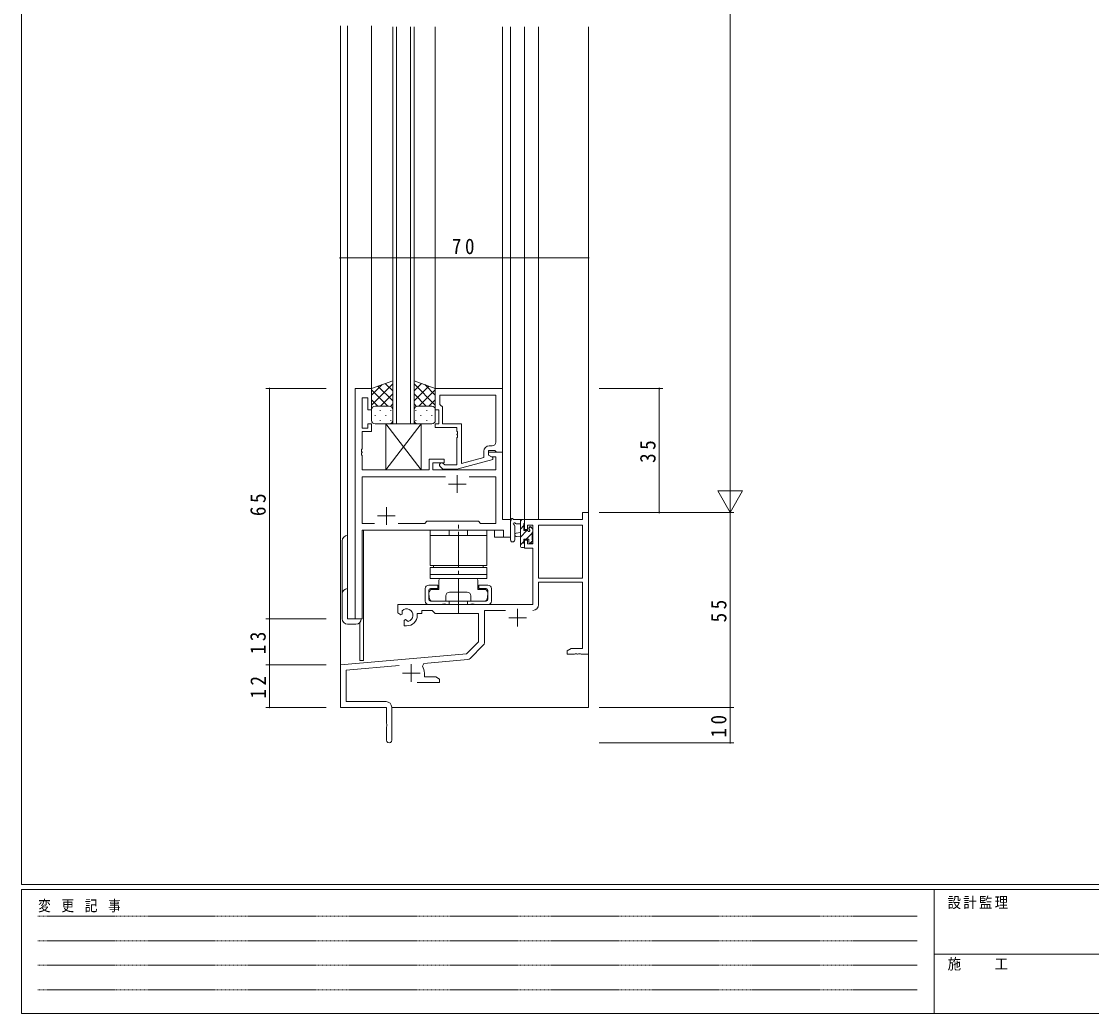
# Model space of a CAD drawing. Units: millimetres on the paper. Extents: x -397 to 397, y -282 to 282.
# Drawn here: x -393.9 to -91.9, y -282.1 to -2.1 of the extents above; entities that cross this region are included whole.
import ezdxf

# ---------------------------------------------------------------- set-up
doc = ezdxf.new("R2010")
doc.units = ezdxf.units.MM
for name, pattern in [('USER1', [0.375, 0.25, -0.125]), ('USER2', [13, 10, -1, 1, -1]), ('USER4', [4, 3, -1])]:
    doc.linetypes.add(name, pattern=pattern)
for name, color, linetype, lineweight in [('0-1_YKK_ZWAK', 7, 'Continuous', 18), ('0-3_YKK_11', 7, 'Continuous', 18), ('0-4_YKK_12', 2, 'Continuous', 18), ('0-5_YKK_13', 4, 'Continuous', 18), ('0-6_YKK_D', 6, 'Continuous', 18)]:
    doc.layers.add(name, color=color, linetype=linetype, lineweight=lineweight)
doc.styles.add('ＭＳ ゴシック', font='')
doc.styles.get('ＭＳ ゴシック').set_extended_font_data('MS Gothic')

msp = doc.modelspace()

# ---------------------------------------------------------------- linework, layer by layer
at = {"layer": '0-1_YKK_ZWAK'}
for p, q in [((-393.908, -245.7), (-393.908, 279.3)), ((376.092, -245.7), (-393.908, -245.7)), ((-393.908, -282.1), (-393.908, -247.1)), ((338.292, -247.1), (-393.908, -247.1)), ((-136.308, -247.1), (-136.308, -282.1)), ((-136.308, -265.299), (-7.508, -265.299)), ((-393.908, -282.1), (338.292, -282.1))]:
    msp.add_line(p, q, dxfattribs=at)
at = {"layer": '0-1_YKK_ZWAK', "linetype": 'USER1'}
for p, q in [((-389.31, -254.612), (-141.117, -254.612)), ((-389.31, -261.541), (-141.117, -261.541)), ((-389.31, -268.47), (-141.117, -268.47)), ((-389.31, -275.398), (-141.117, -275.398))]:
    msp.add_line(p, q, dxfattribs=at)
at = {"layer": '0-3_YKK_11'}
for p, q in [((-295.108, -105.7), (-299.708, -105.7)), ((-299.708, -105.7), (-299.708, -170.7)), ((-297.778, -108.4), (-296.108, -108.4)), ((-297.778, -116.9), (-297.778, -108.4)), ((-296.108, -108.4), (-296.108, -111.7)), ((-295.108, -111.7), (-295.108, -105.7)), ((-277.108, -105.7), (-277.108, -111.7)), ((-258.108, -105.7), (-277.108, -105.7)), ((-275.808, -107.63), (-260.038, -107.63)), ((-275.808, -110.2), (-275.808, -107.63)), ((-275.808, -107.63), (-260.038, -107.63)), ((-260.038, -107.63), (-260.038, -120.9)), ((-258.108, -123.7), (-258.108, -105.7)), ((-296.108, -111.7), (-295.108, -111.7)), ((-277.108, -111.7), (-276.108, -111.7)), ((-276.108, -111.7), (-276.108, -115.7)), ((-275.608, -110.4), (-275.808, -110.2)), ((-275.108, -110.9), (-275.608, -110.4)), ((-275.108, -115.7), (-275.108, -110.9)), ((-296.108, -116.9), (-297.778, -116.9)), ((-296.108, -115.7), (-296.108, -116.9)), ((-295.108, -115.7), (-296.108, -115.7)), ((-295.108, -117.9), (-295.108, -115.7)), ((-277.108, -115.7), (-277.108, -116.7)), ((-276.108, -115.7), (-277.108, -115.7)), ((-277.108, -116.7), (-271.008, -116.7)), ((-269.708, -115.7), (-275.108, -115.7)), ((-271.008, -116.7), (-271.008, -117.742)), ((-271.008, -117.742), (-270.888, -117.925)), ((-269.708, -126.908), (-269.708, -115.7)), ((-297.778, -117.9), (-295.108, -117.9)), ((-297.778, -122.742), (-297.778, -117.9)), ((-270.888, -118.475), (-271.008, -118.658)), ((-271.008, -118.658), (-271.008, -118.742)), ((-271.008, -118.742), (-270.888, -118.925)), ((-270.888, -119.475), (-271.008, -119.658)), ((-271.008, -119.658), (-271.008, -127.3)), ((-270.888, -117.925), (-270.888, -118.475)), ((-270.888, -118.925), (-270.888, -119.475)), ((-297.898, -122.925), (-297.778, -122.742)), ((-297.898, -123.475), (-297.898, -122.925)), ((-297.778, -123.658), (-297.898, -123.475)), ((-297.898, -123.925), (-297.778, -123.742)), ((-297.778, -123.742), (-297.778, -123.658)), ((-263.408, -123.4), (-263.408, -125.22)), ((-262.108, -123.2), (-260.308, -123.2)), ((-262.108, -124.5), (-262.108, -123.2)), ((-262.108, -123.7), (-262.108, -124.5)), ((-258.108, -123.7), (-262.108, -123.7)), ((-261.038, -121.9), (-261.908, -121.9)), ((-260.308, -123.2), (-260.108, -123.4)), ((-260.108, -123.4), (-259.808, -123.7)), ((-259.808, -123.7), (-258.108, -123.7)), ((-258.108, -142.7), (-258.108, -123.7)), ((-297.898, -124.475), (-297.898, -123.925)), ((-297.778, -124.658), (-297.898, -124.475)), ((-297.778, -128.7), (-297.778, -124.658)), ((-278.808, -125.7), (-278.808, -128.7)), ((-274.608, -125.7), (-278.808, -125.7)), ((-277.808, -126.7), (-274.608, -126.7)), ((-277.808, -128.7), (-277.808, -126.7)), ((-274.608, -126.7), (-274.608, -125.7)), ((-271.012, -128.5), (-260.908, -125.793)), ((-263.408, -125.22), (-269.708, -126.908)), ((-262.108, -124.5), (-261.242, -125)), ((-260.908, -125.193), (-262.108, -124.5)), ((-261.242, -125), (-260.038, -125)), ((-260.908, -125.793), (-260.908, -125.193)), ((-260.038, -125), (-260.038, -128.7)), ((-278.808, -128.7), (-297.778, -128.7)), ((-260.038, -128.7), (-277.808, -128.7)), ((-275.732, -127.724), (-274.957, -128.5)), ((-274.957, -128.5), (-271.012, -128.5)), ((-274.46, -127.3), (-274.884, -126.876)), ((-271.008, -127.3), (-274.46, -127.3)), ((-274.259, -130.63), (-297.778, -130.63)), ((-297.778, -130.63), (-297.778, -143.77)), ((-274.259, -130.63), (-297.778, -130.63)), ((-273.408, -132.7), (-268.408, -132.7)), ((-270.908, -130.2), (-270.908, -135.2)), ((-260.038, -130.63), (-267.558, -130.63)), ((-260.038, -143.77), (-260.038, -130.63)), ((-293.408, -141.7), (-288.408, -141.7)), ((-290.908, -139.2), (-290.908, -144.2)), ((-235.538, -140.7), (-235.538, -142.7)), ((-233.908, -140.7), (-235.538, -140.7)), ((-233.908, -180.7), (-233.908, -140.7)), ((-297.778, -143.77), (-294.259, -143.77)), ((-287.558, -143.77), (-280.078, -143.77)), ((-280.078, -143.77), (-279.508, -143.2)), ((-279.508, -143.2), (-264.908, -143.2)), ((-264.908, -143.2), (-264.338, -143.77)), ((-264.338, -143.77), (-260.038, -143.77)), ((-255.908, -142.7), (-258.108, -142.7)), ((-255.908, -147.7), (-255.908, -142.7)), ((-251.908, -142.7), (-251.908, -145.5)), ((-235.538, -142.7), (-251.908, -142.7)), ((-251.108, -144.33), (-249.608, -144.33)), ((-251.108, -145.5), (-251.108, -144.33)), ((-249.608, -144.33), (-249.608, -149.6)), ((-247.978, -144.33), (-247.978, -159.2)), ((-235.538, -144.33), (-247.978, -144.33)), ((-247.978, -144.33), (-247.978, -159.2)), ((-235.538, -159.2), (-235.538, -144.33)), ((-297.778, -145.7), (-257.838, -145.7)), ((-297.778, -170.7), (-297.778, -145.7)), ((-257.838, -145.7), (-257.838, -147.7)), ((-257.838, -147.7), (-255.908, -147.7)), ((-251.908, -145.5), (-251.108, -145.5)), ((-251.908, -148.5), (-251.908, -150.8)), ((-251.108, -148.5), (-251.908, -148.5)), ((-251.908, -150.8), (-249.608, -150.8)), ((-251.108, -149.6), (-251.108, -148.5)), ((-249.608, -149.6), (-251.108, -149.6)), ((-249.608, -150.8), (-249.608, -166.7)), ((-247.978, -159.2), (-235.538, -159.2)), ((-247.978, -160.4), (-235.538, -160.4)), ((-247.978, -166.73), (-247.978, -160.4)), ((-235.538, -160.4), (-235.538, -179.07)), ((-287.708, -166.7), (-287.708, -169.065)), ((-249.608, -166.7), (-287.708, -166.7)), ((-287.708, -169.065), (-286.808, -169.585)), ((-286.435, -168.878), (-286.473, -168.419)), ((-286.458, -169.382), (-286.435, -168.878)), ((-280.908, -168.33), (-277.978, -168.33)), ((-280.908, -169.2), (-280.908, -168.33)), ((-277.978, -168.33), (-277.108, -169.2)), ((-263.278, -168.33), (-257.259, -168.33)), ((-263.278, -177.461), (-263.278, -168.33)), ((-253.908, -167.9), (-253.908, -172.9)), ((-299.708, -170.7), (-297.778, -170.7)), ((-286.808, -169.585), (-286.458, -169.382)), ((-285.558, -170.941), (-285.908, -171.143)), ((-285.908, -171.143), (-285.908, -172.7)), ((-285.109, -171.174), (-285.558, -170.941)), ((-284.731, -171.436), (-285.109, -171.174)), ((-282.208, -169.2), (-280.908, -169.2)), ((-282.208, -169.7), (-282.208, -169.2)), ((-277.108, -169.2), (-264.908, -169.2)), ((-264.908, -169.2), (-264.908, -177.2)), ((-256.408, -170.4), (-251.408, -170.4)), ((-285.908, -172.7), (-285.208, -172.7)), ((-264.908, -177.2), (-268.292, -180.584)), ((-267.302, -181.899), (-263.571, -178.168)), ((-268.292, -180.584), (-303.908, -183.7)), ((-238.817, -179.07), (-239.908, -179.7)), ((-239.908, -179.7), (-239.908, -180.7)), ((-239.908, -180.7), (-237.866, -180.7)), ((-235.538, -179.07), (-238.817, -179.07)), ((-237.866, -180.7), (-237.683, -180.58)), ((-237.683, -180.58), (-237.133, -180.58)), ((-237.133, -180.58), (-236.95, -180.7)), ((-236.95, -180.7), (-236.866, -180.7)), ((-236.866, -180.7), (-236.683, -180.58)), ((-236.683, -180.58), (-236.133, -180.58)), ((-236.133, -180.58), (-235.95, -180.7)), ((-235.95, -180.7), (-233.908, -180.7)), ((-303.908, -183.7), (-303.908, -195.7)), ((-302.278, -185.194), (-287.278, -183.881)), ((-283.908, -183.5), (-283.908, -188.5)), ((-280.769, -184.041), (-280.389, -183.279)), ((-280.389, -183.279), (-267.922, -182.188)), ((-302.278, -194.07), (-302.278, -185.194)), ((-286.408, -186), (-281.408, -186)), ((-280.208, -187.07), (-280.208, -186)), ((-276.999, -187.07), (-280.208, -187.07)), ((-275.908, -187.7), (-276.999, -187.07)), ((-282.258, -188.7), (-275.908, -188.7)), ((-275.908, -188.7), (-275.908, -187.7)), ((-303.908, -195.7), (-290.908, -195.7)), ((-291.008, -194.07), (-302.278, -194.07)), ((-290.908, -195.7), (-290.908, -200.242)), ((-289.408, -204.95), (-289.408, -195.67)), ((-290.908, -200.242), (-290.788, -200.425)), ((-290.788, -200.975), (-290.908, -201.158)), ((-290.908, -201.158), (-290.908, -204.95)), ((-290.788, -200.425), (-290.788, -200.975))]:
    msp.add_line(p, q, dxfattribs=at)
for centre, radius, start, end in [((-261.908, -123.4), 1.5, 90.00001, 179.99999), ((-261.038, -120.9), 1, 270.00001, 359.99999), ((-275.308, -127.3), 0.6, 44.99999, 225.00001), ((-285.208, -169.7), 1.8, 285.36688, 134.63312), ((-249.578, -166.73), 1.6, 270.00001, 359.99999), ((-285.208, -169.7), 3, 270.00001, 359.99999), ((-264.278, -177.461), 1, 315, 359.99999), ((-283.908, -186), 3.7, 0, 31.96331), ((-268.009, -181.192), 1, 275, 315.00002), ((-291.008, -195.67), 1.6, 0.00001, 89.99999), ((-290.158, -204.95), 0.75, 179.99999, 0.00001)]:
    msp.add_arc(centre, radius, start, end, dxfattribs=at)
at = {"layer": '0-4_YKK_12'}
for p, q in [((-303.908, -3.412), (-303.908, -195.7)), ((-301.908, -3.412), (-301.908, -170.7)), ((-295.108, -106.2), (-295.108, -3.412)), ((-289.108, -3.7), (-289.108, -115.701)), ((-288.108, -115.701), (-288.108, -3.7)), ((-284.108, -3.7), (-284.108, -115.701)), ((-283.108, -115.701), (-283.108, -3.7)), ((-277.108, -106.2), (-277.108, -3.7)), ((-258.108, -106), (-258.108, -3.7)), ((-255.908, -147.7), (-255.908, -3.7)), ((-251.908, -3.7), (-251.908, -143)), ((-248.008, -3.7), (-248.008, -142.7)), ((-233.908, -3.7), (-233.908, -195.7)), ((-289.108, -115.701), (-283.108, -115.701)), ((-251.538, -142.7), (-251.908, -142.7)), ((-297.708, -170.7), (-297.708, -145.807)), ((-297.408, -145.7), (-297.408, -182.5)), ((-260.408, -147.7), (-260.408, -145.7)), ((-260.408, -147.7), (-255.908, -147.7)), ((-301.908, -170.7), (-297.708, -170.7)), ((-298.408, -171.72), (-298.408, -182.5)), ((-297.408, -182.5), (-298.408, -182.5)), ((-303.908, -195.7), (-291.208, -195.7)), ((-303.608, -195.7), (-303.908, -195.7)), ((-289.408, -195.7), (-233.908, -195.7))]:
    msp.add_line(p, q, dxfattribs=at)
at = {"layer": '0-5_YKK_13'}
for p, q in [((-289.108, -103.557), (-295.108, -105.7)), ((-295.108, -110.432), (-289.108, -104.432)), ((-295.108, -107.603), (-292.147, -104.643)), ((-289.108, -109.251), (-293.304, -105.056)), ((-289.108, -106.423), (-291.22, -104.311)), ((-289.108, -103.557), (-289.108, -111.7)), ((-283.108, -111.7), (-283.108, -103.557)), ((-283.108, -103.557), (-277.108, -105.7)), ((-283.108, -106.423), (-280.997, -104.311)), ((-277.108, -110.432), (-283.108, -104.432)), ((-283.108, -109.251), (-278.912, -105.056)), ((-277.108, -107.603), (-280.069, -104.643)), ((-295.108, -105.7), (-295.108, -111.7)), ((-290.488, -110.7), (-295.108, -106.08)), ((-292.548, -110.7), (-289.108, -107.26)), ((-279.668, -110.7), (-283.108, -107.26)), ((-281.729, -110.7), (-277.108, -106.08)), ((-277.108, -105.7), (-277.108, -111.7)), ((-293.316, -110.7), (-295.108, -108.908)), ((-295.108, -114.7), (-295.108, -111.7)), ((-294.108, -110.7), (-290.508, -110.7)), ((-293.708, -110.7), (-290.108, -110.7)), ((-289.776, -110.757), (-289.108, -110.089)), ((-289.108, -111.7), (-289.108, -114.7)), ((-282.44, -110.757), (-283.108, -110.089)), ((-283.108, -111.7), (-283.108, -114.7)), ((-278.508, -110.7), (-282.108, -110.7)), ((-278.108, -110.7), (-281.708, -110.7)), ((-278.9, -110.7), (-277.108, -108.908)), ((-277.108, -114.7), (-277.108, -111.7)), ((-294.188, -113.337), (-293.988, -113.337)), ((-292.773, -111.922), (-292.573, -111.922)), ((-292.773, -114.752), (-292.573, -114.752)), ((-291.158, -113.337), (-290.958, -113.337)), ((-289.743, -111.922), (-289.543, -111.922)), ((-289.743, -114.752), (-289.543, -114.752)), ((-282.473, -111.922), (-282.673, -111.922)), ((-282.473, -114.752), (-282.673, -114.752)), ((-281.058, -113.337), (-281.258, -113.337)), ((-279.443, -111.922), (-279.643, -111.922)), ((-279.443, -114.752), (-279.643, -114.752)), ((-278.028, -113.337), (-278.228, -113.337)), ((-290.108, -115.7), (-294.108, -115.7)), ((-291.108, -115.7), (-291.108, -128.7)), ((-291.108, -115.7), (-281.108, -115.7)), ((-291.108, -115.7), (-281.108, -128.7)), ((-281.108, -115.7), (-291.108, -128.7)), ((-291.108, -115.7), (-291.108, -128.7)), ((-291.108, -115.7), (-281.108, -115.7)), ((-291.108, -115.7), (-281.108, -128.7)), ((-281.108, -115.7), (-291.108, -128.7)), ((-282.108, -115.7), (-278.108, -115.7)), ((-281.108, -128.7), (-281.108, -115.7)), ((-281.108, -128.7), (-281.108, -115.7)), ((-291.108, -128.7), (-281.108, -128.7)), ((-291.108, -128.7), (-281.108, -128.7)), ((-255.908, -148.428), (-255.908, -143.266)), ((-252.208, -142.7), (-254.889, -142.7)), ((-254.708, -148.428), (-254.705, -144.467)), ((-254.289, -143.9), (-253.108, -143.9)), ((-253.108, -142.7), (-253.108, -150.3)), ((-253.108, -143.144), (-252.664, -142.7)), ((-253.108, -145.389), (-252.108, -144.389)), ((-252.108, -145.8), (-252.108, -143.8)), ((-251.908, -143.6), (-251.908, -143)), ((-250.708, -145.234), (-250.232, -144.757)), ((-249.696, -145.288), (-250.196, -144.788)), ((-301.908, -147.2), (-301.908, -170.7)), ((-278.608, -145.7), (-278.608, -155.7)), ((-262.608, -145.7), (-278.608, -145.7)), ((-262.608, -147.2), (-278.608, -147.2)), ((-262.608, -155.7), (-262.608, -145.7)), ((-253.108, -146.4), (-254.253, -146.502)), ((-253.108, -147.6), (-254.253, -147.498)), ((-253.108, -147.634), (-251.274, -145.8)), ((-251.169, -145.8), (-252.108, -145.8)), ((-251.429, -148.2), (-249.808, -146.579)), ((-250.708, -145), (-250.708, -145.339)), ((-249.808, -148.4), (-249.808, -146.3)), ((-249.608, -146.1), (-249.608, -145.5)), ((-303.408, -170.7), (-303.408, -148.7)), ((-253.108, -149.879), (-252.108, -148.879)), ((-252.808, -150.6), (-252.208, -150.6)), ((-252.108, -148.2), (-250.708, -148.2)), ((-252.108, -149.5), (-252.108, -148.2)), ((-251.908, -150.3), (-251.908, -149.7)), ((-250.708, -148.2), (-250.708, -149.1)), ((-250.408, -149.4), (-249.908, -149.4)), ((-250.384, -149.4), (-249.608, -148.624)), ((-249.608, -149.1), (-249.608, -148.6)), ((-278.608, -155.7), (-262.608, -155.7)), ((-278.608, -156.2), (-262.608, -156.2)), ((-278.608, -158.2), (-278.608, -156.2)), ((-277.608, -155.7), (-277.608, -156.2)), ((-263.608, -155.7), (-277.608, -155.7)), ((-277.608, -156.2), (-263.608, -156.2)), ((-263.608, -156.2), (-263.608, -155.7)), ((-262.608, -156.2), (-262.608, -158.2)), ((-278.608, -159.3), (-278.608, -158.2)), ((-262.608, -158.2), (-278.608, -158.2)), ((-262.608, -159.3), (-278.608, -159.3)), ((-276.108, -162.4), (-276.108, -159.8)), ((-265.608, -159.3), (-275.608, -159.3)), ((-265.108, -162.4), (-265.108, -159.8)), ((-262.608, -158.2), (-262.608, -159.3)), ((-279.958, -165.7), (-279.958, -162.2)), ((-276.358, -161.2), (-278.958, -161.2)), ((-278.958, -162.7), (-278.958, -165.2)), ((-278.458, -162.2), (-276.358, -162.2)), ((-278.058, -162.4), (-276.108, -162.4)), ((-276.358, -161.2), (-276.358, -162.2)), ((-265.108, -162.4), (-263.158, -162.4)), ((-264.858, -161.2), (-264.858, -162.2)), ((-262.258, -161.2), (-264.858, -161.2)), ((-264.858, -162.2), (-262.758, -162.2)), ((-262.258, -162.7), (-262.258, -165.2)), ((-261.258, -162.2), (-261.258, -165.7)), ((-278.958, -164.1), (-278.958, -163.1)), ((-278.958, -163.1), (-278.758, -163.1)), ((-278.958, -164.1), (-278.858, -164.1)), ((-278.858, -164.9), (-278.858, -164.1)), ((-278.758, -164.9), (-278.858, -164.9)), ((-278.758, -165), (-278.758, -164.9)), ((-262.758, -165.7), (-278.458, -165.7)), ((-278.058, -165.7), (-263.158, -165.7)), ((-274.108, -164.2), (-274.108, -165.7)), ((-268.108, -163.2), (-273.108, -163.2)), ((-267.108, -164.2), (-267.108, -165.7)), ((-262.258, -163.1), (-262.458, -163.1)), ((-262.458, -165), (-262.458, -164.9)), ((-262.458, -164.9), (-262.358, -164.9)), ((-262.258, -164.1), (-262.358, -164.1)), ((-262.358, -164.9), (-262.358, -164.1)), ((-262.258, -164.1), (-262.258, -163.1)), ((-275.608, -166.7), (-278.958, -166.7)), ((-267.608, -166.7), (-273.608, -166.7)), ((-262.258, -166.7), (-265.608, -166.7)), ((-301.908, -170.7), (-298.008, -170.7)), ((-299.508, -172.2), (-301.908, -172.2))]:
    msp.add_line(p, q, dxfattribs=at)
at = {"layer": '0-5_YKK_13', "linetype": 'USER2'}
msp.add_line((-270.608, -169.2), (-270.608, -143.2), dxfattribs=at)
at = {"layer": '0-5_YKK_13', "linetype": 'USER4'}
for p, q in [((-273.158, -147.2), (-273.158, -145.7)), ((-268.058, -147.2), (-268.058, -145.7)), ((-273.158, -165.7), (-273.158, -166.7)), ((-268.058, -165.7), (-268.058, -166.7))]:
    msp.add_line(p, q, dxfattribs=at)
at = {"layer": '0-5_YKK_13'}
for centre, radius, start, end in [((-294.108, -111.7), 1, 90, 180), ((-294.108, -111.7), 1, 90, 180), ((-290.108, -111.7), 1, 360, 90), ((-290.108, -111.7), 1, 360, 90), ((-282.108, -111.7), 1, 90, 180), ((-282.108, -111.7), 1, 90, 180), ((-278.108, -111.7), 1, 360, 90), ((-278.108, -111.7), 1, 360, 90), ((-294.108, -114.7), 1, 180, 270), ((-290.108, -114.7), 1, 270, 360), ((-282.108, -114.7), 1, 180, 270), ((-278.108, -114.7), 1, 270, 360), ((-255.608, -143.266), 0.3, 130.52878, 180), ((-255.998, -142.81), 0.3, 310.52878, 10.52878), ((-255.408, -142.7), 0.3, 30, 190.52878), ((-254.889, -142.4), 0.3, 210, 270), ((-254.808, -143.9), 0.3, 30, 250.81024), ((-255.005, -144.467), 0.3, 359.95977, 70.81024), ((-254.289, -143.6), 0.3, 210, 270), ((-252.208, -143), 0.3, 0, 90), ((-252.108, -143.6), 0.2, 270, 0), ((-250.408, -145), 0.3, 45, 180), ((-301.908, -148.7), 1.5, 90, 180), ((-254.208, -147), 0.5, 95.09207, 264.90793), ((-251.169, -146.1), 0.3, 33.05573, 90), ((-250.708, -145.8), 0.25, 213.05573, 56.94427), ((-250.408, -145.339), 0.3, 180, 236.94427), ((-249.808, -146.1), 0.2, 270, 0), ((-249.908, -145.5), 0.3, 0, 45), ((-255.308, -148.428), 0.6, 179.95977, 359.95977), ((-252.808, -150.3), 0.3, 180, 270), ((-252.208, -150.3), 0.3, 270, 0), ((-252.108, -149.7), 0.2, 0, 90), ((-250.408, -149.1), 0.3, 180, 270), ((-249.908, -149.1), 0.3, 270, 0), ((-249.808, -148.6), 0.2, 0, 90), ((-275.608, -159.8), 0.5, 90, 180), ((-265.608, -159.8), 0.5, 0, 90), ((-301.908, -163.7), 1.5, 90, 180), ((-278.958, -162.2), 1, 90, 180), ((-278.458, -162.7), 0.5, 90, 180), ((-278.058, -163.1), 0.7, 90, 180), ((-263.158, -163.1), 0.7, 0, 90), ((-262.758, -162.7), 0.5, 0, 90), ((-262.258, -162.2), 1, 0, 90), ((-278.958, -165.7), 1, 180, 270), ((-278.458, -165.2), 0.5, 180, 270), ((-278.058, -165), 0.7, 180, 270), ((-273.108, -164.2), 1, 90, 180), ((-268.108, -164.2), 1, 0, 90), ((-263.158, -165), 0.7, 270, 0), ((-262.758, -165.2), 0.5, 270, 0), ((-262.258, -165.7), 1, 270, 0), ((-274.608, -169.1), 2.6, 67.38014, 112.61986), ((-266.608, -169.1), 2.6, 67.38014, 112.61986), ((-301.908, -170.7), 1.5, 180, 270), ((-299.508, -170.7), 1.5, 270, 0)]:
    msp.add_arc(centre, radius, start, end, dxfattribs=at)
at = {"layer": '0-6_YKK_D'}
for p, q in [((-193.908, 152.3), (-193.908, -133.7)), ((-303.908, -84.877), (-303.908, -67.877)), ((-303.908, -68.877), (-233.908, -68.877)), ((-233.908, -83.875), (-233.908, -67.877)), ((-307.908, -105.7), (-324.908, -105.7)), ((-323.908, -170.7), (-323.908, -105.7)), ((-230.908, -105.7), (-212.908, -105.7)), ((-213.908, -105.7), (-213.908, -140.7)), ((-193.908, -140.7), (-193.908, -128.576)), ((-190.408, -134.638), (-197.408, -134.638)), ((-193.908, -140.7), (-197.408, -134.638)), ((-193.908, -140.7), (-190.408, -134.638)), ((-230.908, -140.7), (-192.908, -140.7)), ((-230.908, -140.7), (-192.908, -140.7)), ((-230.908, -140.7), (-212.908, -140.7)), ((-193.908, -140.7), (-193.908, -195.7)), ((-307.908, -170.7), (-324.908, -170.7)), ((-307.908, -170.7), (-324.908, -170.7)), ((-323.908, -183.7), (-323.908, -170.7)), ((-307.908, -183.7), (-324.908, -183.7)), ((-307.908, -183.7), (-324.908, -183.7)), ((-323.908, -183.7), (-323.908, -195.7)), ((-307.908, -195.7), (-324.908, -195.7)), ((-230.908, -195.7), (-192.908, -195.7)), ((-230.908, -195.7), (-192.908, -195.7)), ((-193.908, -195.7), (-193.908, -205.7)), ((-230.908, -205.7), (-192.908, -205.7))]:
    msp.add_line(p, q, dxfattribs=at)
for centre, start, end in [((-303.908, -68.877), 0, 180), ((-303.908, -68.877), 180, 0), ((-233.908, -68.877), 0, 180), ((-233.908, -68.877), 180, 0), ((-323.908, -105.7), 90, 270), ((-323.908, -105.7), 270, 90), ((-213.908, -105.7), 90, 270), ((-213.908, -105.7), 270, 90), ((-213.908, -140.7), 90, 270), ((-213.908, -140.7), 270, 90), ((-323.908, -170.7), 90, 270), ((-323.908, -170.7), 90, 270), ((-323.908, -170.7), 270, 90), ((-323.908, -170.7), 270, 90), ((-323.908, -183.7), 90, 270), ((-323.908, -183.7), 90, 270), ((-323.908, -183.7), 270, 90), ((-323.908, -183.7), 270, 90), ((-323.908, -195.7), 90, 270), ((-323.908, -195.7), 270, 90), ((-193.908, -195.7), 90, 270), ((-193.908, -195.7), 90, 270), ((-193.908, -195.7), 270, 90), ((-193.908, -195.7), 270, 90), ((-193.908, -205.7), 90, 270), ((-193.908, -205.7), 270, 90)]:
    msp.add_arc(centre, 0.106, start, end, dxfattribs=at)

# ---------------------------------------------------------------- texts
at = {"layer": '0-1_YKK_ZWAK', "char_height": 3.079, "attachment_point": 7, "style": 'ＭＳ ゴシック'}
for s, insert in [('\\T1.23;\\W0.85;変\\~更\\~記\\~事', (-389.194, -253.547)), ('\\T1.17;\\W0.9;設計監理', (-132.539, -252.633)), ('\\T1.17;\\W0.9;施\u3000\u3000工', (-132.539, -269.954))]:
    msp.add_mtext(s, dxfattribs=dict(at, insert=insert))
at = {"layer": '0-6_YKK_D', "color": 7, "insert": (-272.428, -67.877), "char_height": 4.399, "attachment_point": 7, "style": 'ＭＳ ゴシック'}
msp.add_mtext('\\T1.37;\\W0.9;70', dxfattribs=at)
at = {"layer": '0-6_YKK_D', "color": 7, "char_height": 4.399, "attachment_point": 7, "rotation": 90, "style": 'ＭＳ ゴシック'}
for s, insert in [('\\T1.37;\\W0.9;35', (-214.908, -126.72)), ('\\T1.37;\\W0.9;65', (-324.908, -141.72)), ('\\T1.37;\\W0.9;55', (-194.908, -171.72)), ('\\T1.37;\\W0.9;13', (-324.908, -180.72)), ('\\T1.37;\\W0.9;12', (-324.908, -193.22)), ('\\T1.37;\\W0.9;10', (-194.908, -204.22))]:
    msp.add_mtext(s, dxfattribs=dict(at, insert=insert))

doc.saveas('drawing.dxf')
